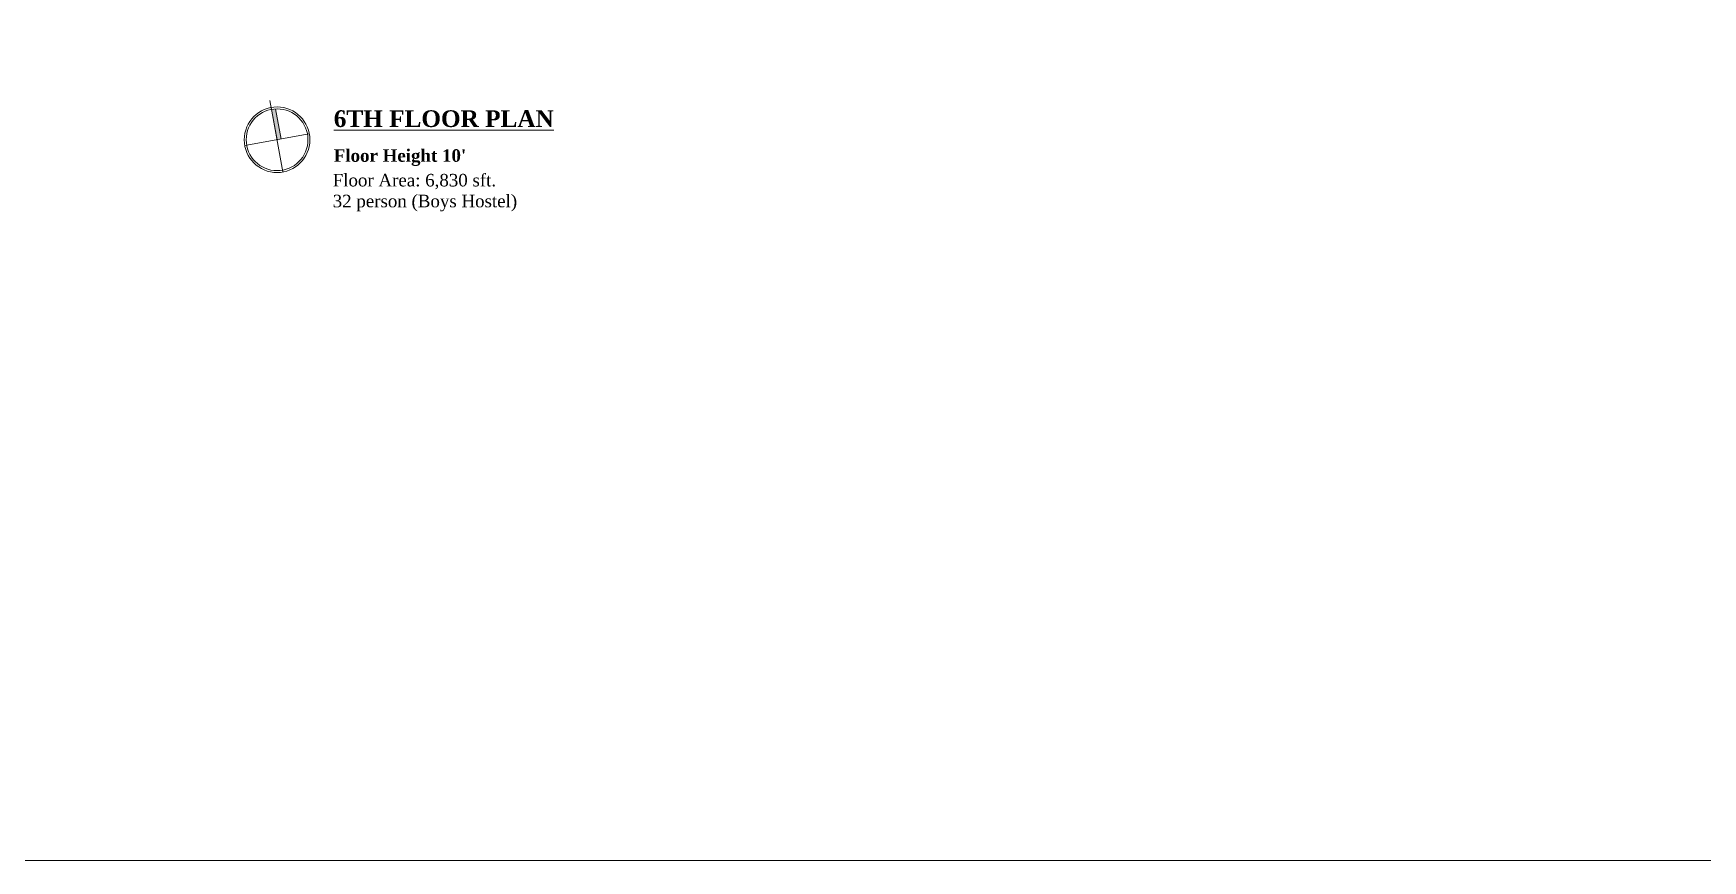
# Model space of a CAD drawing. Header units: feet. Extents: x 25261344 to 25389498, y 30010528 to 30074588.
# Drawn here: x 25367719 to 25369718, y 30071075 to 30072066 of the extents above; entities that cross this region are included whole.
import ezdxf

# ---------------------------------------------------------------- set-up
doc = ezdxf.new("R2010")
doc.units = ezdxf.units.FT
doc.header["$LTSCALE"] = 30
doc.header["$MEASUREMENT"] = 0
doc.layers.get('0').update_dxf_attribs({"lineweight": 5})
doc.layers.add('TITLE TEXT', color=7, linetype='Continuous', lineweight=18)
doc.styles.add('MtXpl_Times_New_Roma', font='timesbd.ttf')
doc.styles.get("Standard").update_dxf_attribs({"font": 'timesbd.ttf'})

msp = doc.modelspace()

# ---------------------------------------------------------------- hatches: boundary and pattern name
at = {"layer": 'TITLE TEXT'}
msp.add_hatch(color=256, dxfattribs=at).paths.add_polyline_path([(25368009.1, 30071975.6, 0.032487), (25368004.3, 30071975.1), (25368010.9, 30071938.7), (25368015.6, 30071939.6)])

# ---------------------------------------------------------------- linework, layer by layer
msp.add_lwpolyline([(25352085.2, 30073771.6), (25389498.3, 30073771.6), (25389498.3, 30071075.1), (25352085.2, 30071075.1)], close=True)
for p, q in [((25368010.9, 30071938.7), (25368002.4, 30071985.6)), ((25368017.9, 30071900.1), (25368003.9, 30071977.3)), ((25368015.6, 30071939.6), (25368009, 30071975.8)), ((25367972.3, 30071931.7), (25368049.5, 30071945.7))]:
    msp.add_line(p, q, dxfattribs=at)
for radius in [39.3, 37]:
    msp.add_circle((25368010.9, 30071938.7), radius, dxfattribs=at)

# ---------------------------------------------------------------- texts
at = {"layer": 'TITLE TEXT', "style": 'MtXpl_Times_New_Roma'}
for s, height, p in [('%%U6TH FLOOR PLAN', 20, (25368078.8, 30071954)), ("Floor Height 10'", 15, (25368078.8, 30071912.3))]:
    msp.add_text(s, height=height, dxfattribs=at).set_placement(p)
at = {"layer": 'TITLE TEXT', "insert": (25368066.2, 30071897.8), "char_height": 15, "width": 323.372, "attachment_point": 1}
msp.add_mtext('{\\fTimes New Roman|b0|i0|c0|p18;  Floor Area: 6,830 sft.\\P  32 person (Boys Hostel)}', dxfattribs=at)

doc.saveas('drawing.dxf')
